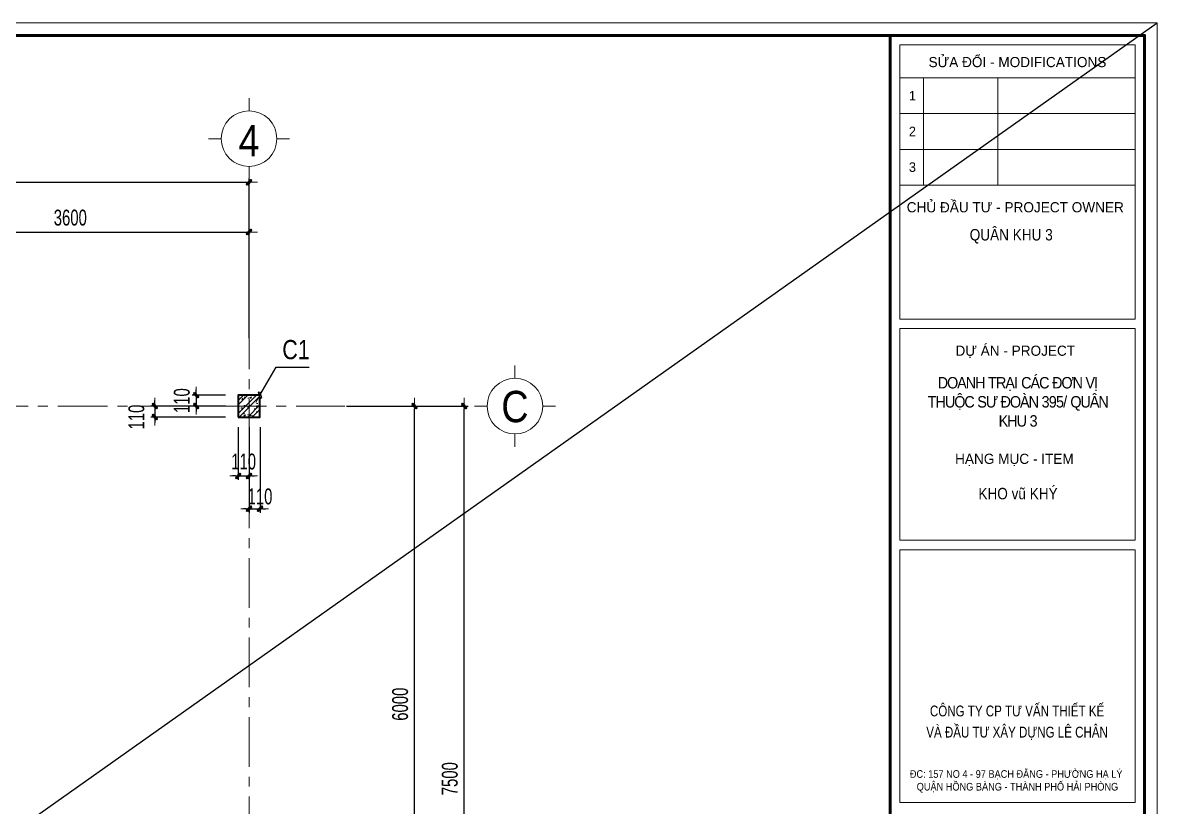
# Model space of a CAD drawing. Header units: millimetres. Extents: x -295047 to 304185, y -728047 to -308748.
# Drawn here: x -88598 to -77175, y -329570 to -321674 of the extents above; entities that cross this region are included whole.
import ezdxf
from ezdxf.enums import TextEntityAlignment as Align

# ---------------------------------------------------------------- set-up
doc = ezdxf.new("R2010")
doc.units = ezdxf.units.MM
doc.header["$MEASUREMENT"] = 0
doc.header["$PDMODE"] = 32
for name, pattern in [('CENTERX2', [4, 2.5, -0.5, 0.5, -0.5]), ('DASHDOT', [1, 0.5, -0.25, 0, -0.25]), ('HIDDEN', [0.375, 0.25, -0.125])]:
    doc.linetypes.add(name, pattern=pattern)
doc.layers.get('Defpoints').update_dxf_attribs({"color": 1})
for name, color, linetype, lineweight in [('08. Net Text', 3, 'Continuous', 13), ('Khungten_LCDI', 7, 'Continuous', 5), ('LC Dim', 8, 'Continuous', 18), ('LC Hatch', 252, 'Continuous', 9), ('LC ISO', 153, 'Continuous', 13), ('LC MANH DUT', 35, 'HIDDEN', 5), ('LC Net dam2', 6, 'Continuous', 40), ('LC Net manh', 219, 'Continuous', 5), ('LC Net thay', 7, 'Continuous', 25), ('LC Net truc', 79, 'DASHDOT', 13), ('LC Text1', 3, 'Continuous', 20), ('LC Text2', 7, 'Continuous', 25)]:
    doc.layers.add(name, color=color, linetype=linetype, lineweight=lineweight)
doc.layers.add('KCS_Plotter', color=11, linetype='Continuous', plot=False)
doc.styles.add('1', font='vnsimli.shx', dxfattribs={"width": 0.6})
doc.styles.add('HOATBIF', font='hoatbif.shx', dxfattribs={"width": 0.7})
doc.styles.add('Khungten', font='VHAVAN.TTF', dxfattribs={"width": 0.9, "height": 5000})
doc.styles.add('LC 1', font='VHAVANB.TTF')
doc.styles.add('T2', font='VHARIAL.TTF', dxfattribs={"width": 0.8})
doc.styles.add('Text Khung Ten', font='VHAVAN.TTF')
doc.styles.add('Title', font='VHBLACK.TTF', dxfattribs={"width": 0.8})
doc.dimstyles.new('1-100', dxfattribs={"dimscale": 100, "dimtxt": 2.5, "dimasz": 0.35, "dimexe": 0.5, "dimexo": 0, "dimgap": 0.8, "dimtad": 1, "dimdec": 0, "dimzin": 0, "dimdsep": 46, "dimtxsty": 'HOATBIF', "dimblk1": 'DOT', "dimblk2": 'DOT', "dimsah": 1, "dimcen": -1, "dimdle": 1, "dimclrd": 256, "dimclre": 256, "dimclrt": 4, "dimadec": 3, "dimazin": 2, "dimtfac": 0.333333, "dimtdec": 0, "dimtix": 1, "dimtmove": 2, "dimatfit": 3, "dimldrblk": 'DOT', "dimfxl": 1, "dimtvp": 0.833333, "dimtolj": 1, "dimtzin": 0, "dimarcsym": 0})
doc.dimstyles.new('1-100$7', dxfattribs={"dimtxt": 230, "dimasz": 300, "dimexe": 50, "dimexo": 300, "dimgap": 80, "dimtad": 1, "dimdec": 3, "dimzin": 12, "dimdsep": 46, "dimtxsty": '1', "dimblk1": 'ARCHTICK', "dimblk2": 'ARCHTICK', "dimsah": 1, "dimcen": 0.09, "dimdle": 160, "dimclrd": 256, "dimclre": 6, "dimclrt": 4, "dimadec": 3, "dimazin": 3, "dimtfac": 1, "dimtdec": 3, "dimtix": 1, "dimtmove": 2, "dimatfit": 3, "dimldrblk": 'DOTSMALL', "dimfxl": 1, "dimtolj": 1, "dimtzin": 15, "dimarcsym": 0})

# ---------------------------------------------------------------- blocks, each defined once
blk = doc.blocks.new('cot')
at = {"layer": 'LC Hatch', "ltscale": 2}
h = blk.add_hatch(dxfattribs=at)
h.set_pattern_fill('BTCT', color=256, scale=25)
h.set_pattern_definition([(50, (0, 0), (179.31505, -15.68803), [18.75, -206.25]), (355, (0, 0), (-34.68783, 188.04803), [15, -165]), (100.4514, (14.94, -1.3), (144.62735, 172.3599), [15.93505, -175.2855]), (46.1842, (0, 50), (266.8103, -41.3798), [28.125, -309.375]), (96.6356, (22.23, 46.55), (233.6657, 243.5295), [23.9026, -262.9282]), (351.1842, (0, 50), (233.6655, 243.5297), [22.5, -247.5]), (21, (25, 37.5), (149.22676, -100.65472), [18.75, -206.25]), (326, (25, 37.5), (60.82883, 181.2875), [15, -165]), (71.4514, (37.44, 29.11), (210.05566, 80.6326), [15.93505, -175.2855]), (37.5, (0, 0), (3.03996, 83.22346), [0, -163, 0, -167.5, 0, -165.625]), (7.5, (0, 0), (65.76738, 98.60293), [0, -95.5, 0, -159.25, 0, -63.125]), (327.5, (-55.75, 0), (133.45561, -5.63872), [0, -62.5, 0, -195, 0, -258.75]), (317.5, (-80.75, 0), (145.79654, 25.02625), [0, -81.25, 0, -129.5, 0, -183.75]), (45, (0, 0), (-66.29126, 66.29126), []), (45, (44.19, 0), (-66.29126, 66.29126), [])])
h.paths.add_polyline_path([(44560.5, -27305.5), (44340.5, -27305.5), (44340.5, -27525.5), (44560.5, -27525.5)])
at = {"layer": 'LC Net dam2', "ltscale": 2}
blk.add_lwpolyline([(44340.5, -27525.5), (44560.5, -27525.5), (44560.5, -27305.5), (44340.5, -27305.5)], close=True, dxfattribs=at)
blk = doc.blocks.new('DOT')
at = {"layer": 'LC Dim'}
blk.add_line((-3, 0), (3, 0), dxfattribs=at)
at = {"layer": 'LC Dim', "color": 4}
blk.add_line((-1, -1), (1, 1), dxfattribs=at)
blk.add_lwpolyline([(0.5, 1), (-1, -0.5), (-0.5, -1), (1, 0.5)], close=True, dxfattribs=at)
blk = doc.blocks.new('*D752')
at = {"layer": 'Defpoints', "color": 0, "ltscale": 2, "transparency": 16777216}
for p in [(-86319, -325744), (-86209, -325744), (-86209, -326565)]:
    blk.add_point(p, dxfattribs=at)
at = {"layer": 'LC Dim', "lineweight": -2, "ltscale": 2, "transparency": 16777216}
for p, q in [((-86319, -325744), (-86319, -326605)), ((-86209, -325744), (-86209, -326605)), ((-86347, -326565), (-86375, -326565)), ((-86319, -326565), (-86209, -326565)), ((-86181, -326565), (-86153, -326565))]:
    blk.add_line(p, q, dxfattribs=at)
at = {"layer": 'LC Dim', "lineweight": -2, "ltscale": 2, "transparency": 16777216, "xscale": 28, "yscale": 28, "zscale": 28}
blk.add_blockref('DOT', (-86319, -326565), dxfattribs=at)
at = {"layer": 'LC Dim', "lineweight": -2, "ltscale": 2, "transparency": 16777216, "xscale": 28, "yscale": 28, "zscale": 28, "rotation": 180}
blk.add_blockref('DOT', (-86209, -326565), dxfattribs=at)
at = {"layer": 'LC Dim', "color": 4, "ltscale": 2, "transparency": 16777216, "insert": (-86209, -326442), "char_height": 160, "attachment_point": 5, "style": 'HOATBIF'}
blk.add_mtext('\\A1;110', dxfattribs=at)
blk = doc.blocks.new('_Dot')
at = {"color": 0, "linetype": 'ByBlock', "lineweight": -2}
blk.add_line((-0.5, 0), (-1, 0), dxfattribs=at)
at = {"color": 0, "linetype": 'ByBlock', "const_width": 0.5}
blk.add_lwpolyline([(-0.25, 0, 1), (0.25, 0, 1)], format="xyb", close=True, dxfattribs=at)
blk = doc.blocks.new('*D753')
at = {"layer": 'Defpoints', "color": 0, "ltscale": 2, "transparency": 16777216}
for p in [(-86429, -325744), (-86319, -325744), (-86319, -326235)]:
    blk.add_point(p, dxfattribs=at)
at = {"layer": 'LC Dim', "lineweight": -2, "ltscale": 2, "transparency": 16777216}
for p, q in [((-86429, -325744), (-86429, -326275)), ((-86319, -325744), (-86319, -326275)), ((-86457, -326235), (-86485, -326235)), ((-86429, -326235), (-86319, -326235)), ((-86291, -326235), (-86263, -326235))]:
    blk.add_line(p, q, dxfattribs=at)
at = {"layer": 'LC Dim', "lineweight": -2, "ltscale": 2, "transparency": 16777216, "xscale": 28, "yscale": 28, "zscale": 28}
blk.add_blockref('DOT', (-86429, -326235), dxfattribs=at)
at = {"layer": 'LC Dim', "lineweight": -2, "ltscale": 2, "transparency": 16777216, "xscale": 28, "yscale": 28, "zscale": 28, "rotation": 180}
blk.add_blockref('DOT', (-86319, -326235), dxfattribs=at)
at = {"layer": 'LC Dim', "color": 4, "ltscale": 2, "transparency": 16777216, "insert": (-86374, -326091), "char_height": 160, "attachment_point": 5, "style": 'HOATBIF'}
blk.add_mtext('\\A1;110', dxfattribs=at)
blk = doc.blocks.new('*D754')
at = {"layer": 'Defpoints', "color": 0, "ltscale": 2, "transparency": 16777216}
for p in [(-86557, -325532), (-87268, -325642), (-86557, -325642)]:
    blk.add_point(p, dxfattribs=at)
at = {"layer": 'LC Dim', "lineweight": -2, "ltscale": 2, "transparency": 16777216}
for p, q in [((-86557, -325532), (-87308, -325532)), ((-87268, -325504), (-87268, -325476)), ((-87268, -325532), (-87268, -325642)), ((-86557, -325642), (-87308, -325642)), ((-87268, -325670), (-87268, -325698))]:
    blk.add_line(p, q, dxfattribs=at)
at = {"layer": 'LC Dim', "lineweight": -2, "ltscale": 2, "transparency": 16777216, "xscale": 28, "yscale": 28, "zscale": 28}
for p, rotation in [((-87268, -325532), 270), ((-87268, -325642), 90)]:
    blk.add_blockref('DOT', p, dxfattribs=dict(at, rotation=rotation))
at = {"layer": 'LC Dim', "color": 4, "ltscale": 2, "transparency": 16777216, "insert": (-87453, -325642), "char_height": 160, "attachment_point": 5, "rotation": 90, "style": 'HOATBIF'}
blk.add_mtext('\\A1;110', dxfattribs=at)
blk = doc.blocks.new('*D755')
at = {"layer": 'Defpoints', "color": 0, "ltscale": 2, "transparency": 16777216}
for p in [(-86557, -325422), (-86852, -325532), (-86557, -325532)]:
    blk.add_point(p, dxfattribs=at)
at = {"layer": 'LC Dim', "lineweight": -2, "ltscale": 2, "transparency": 16777216}
for p, q in [((-86557, -325422), (-86892, -325422)), ((-86852, -325394), (-86852, -325366)), ((-86852, -325422), (-86852, -325532)), ((-86557, -325532), (-86892, -325532)), ((-86852, -325560), (-86852, -325588))]:
    blk.add_line(p, q, dxfattribs=at)
at = {"layer": 'LC Dim', "lineweight": -2, "ltscale": 2, "transparency": 16777216, "xscale": 28, "yscale": 28, "zscale": 28}
for p, rotation in [((-86852, -325422), 270), ((-86852, -325532), 90)]:
    blk.add_blockref('DOT', p, dxfattribs=dict(at, rotation=rotation))
at = {"layer": 'LC Dim', "color": 4, "ltscale": 2, "transparency": 16777216, "insert": (-86996, -325477), "char_height": 160, "attachment_point": 5, "rotation": 90, "style": 'HOATBIF'}
blk.add_mtext('\\A1;110', dxfattribs=at)
blk = doc.blocks.new('*D769')
at = {"layer": 'Defpoints', "color": 0, "ltscale": 2, "transparency": 16777216}
for p in [(-85338, -325532), (-84654, -325532), (-85338, -331532)]:
    blk.add_point(p, dxfattribs=at)
at = {"layer": 'LC Dim', "lineweight": -2, "ltscale": 2, "transparency": 16777216}
for p, q in [((-85338, -325532), (-84614, -325532)), ((-84654, -331504), (-84654, -325560)), ((-85338, -331532), (-84614, -331532))]:
    blk.add_line(p, q, dxfattribs=at)
at = {"layer": 'LC Dim', "lineweight": -2, "ltscale": 2, "transparency": 16777216, "xscale": 28, "yscale": 28, "zscale": 28}
for p, rotation in [((-84654, -325532), 90), ((-84654, -331532), 270)]:
    blk.add_blockref('DOT', p, dxfattribs=dict(at, rotation=rotation))
at = {"layer": 'LC Dim', "color": 4, "ltscale": 2, "transparency": 16777216, "insert": (-84798, -328532), "char_height": 160, "attachment_point": 5, "rotation": 90, "style": 'HOATBIF'}
blk.add_mtext('\\A1;6000', dxfattribs=at)
blk = doc.blocks.new('*D771')
at = {"layer": 'Defpoints', "color": 0, "ltscale": 2, "transparency": 16777216}
for p in [(-85338, -325532), (-84154, -325532), (-85338, -333032)]:
    blk.add_point(p, dxfattribs=at)
at = {"layer": 'LC Dim', "lineweight": -2, "ltscale": 2, "transparency": 16777216}
for p, q in [((-85338, -325532), (-84114, -325532)), ((-84154, -333004), (-84154, -325560)), ((-85338, -333032), (-84114, -333032))]:
    blk.add_line(p, q, dxfattribs=at)
at = {"layer": 'LC Dim', "lineweight": -2, "ltscale": 2, "transparency": 16777216, "xscale": 28, "yscale": 28, "zscale": 28}
for p, rotation in [((-84154, -325532), 90), ((-84154, -333032), 270)]:
    blk.add_blockref('DOT', p, dxfattribs=dict(at, rotation=rotation))
at = {"layer": 'LC Dim', "color": 4, "ltscale": 2, "transparency": 16777216, "insert": (-84298, -329282), "char_height": 160, "attachment_point": 5, "rotation": 90, "style": 'HOATBIF'}
blk.add_mtext('\\A1;7500', dxfattribs=at)
blk = doc.blocks.new('TTRUC')
at = {"layer": 'LC ISO'}
for p, q in [((0, 6.95), (0, 10.13)), ((-6.95, 0), (-10.13, 0)), ((6.95, 0), (10.13, 0)), ((0, -6.95), (0, -10.13))]:
    blk.add_line(p, q, dxfattribs=at)
at = {"layer": 'LC Net manh'}
blk.add_circle((0, 0), 6.95, dxfattribs=at)
blk = doc.blocks.new('*D783')
at = {"layer": 'Defpoints', "color": 0, "ltscale": 2, "transparency": 16777216}
for p in [(-86319, -323780), (-89919, -324850), (-86319, -324850)]:
    blk.add_point(p, dxfattribs=at)
at = {"layer": 'LC Dim', "lineweight": -2, "ltscale": 2, "transparency": 16777216}
for p, q in [((-89919, -324850), (-89919, -323740)), ((-89891, -323780), (-86347, -323780)), ((-86319, -324850), (-86319, -323740))]:
    blk.add_line(p, q, dxfattribs=at)
at = {"layer": 'LC Dim', "lineweight": -2, "ltscale": 2, "transparency": 16777216, "xscale": 28, "yscale": 28, "zscale": 28, "rotation": 180}
blk.add_blockref('DOT', (-89919, -323780), dxfattribs=at)
at = {"layer": 'LC Dim', "lineweight": -2, "ltscale": 2, "transparency": 16777216, "xscale": 28, "yscale": 28, "zscale": 28}
blk.add_blockref('DOT', (-86319, -323780), dxfattribs=at)
at = {"layer": 'LC Dim', "color": 4, "ltscale": 2, "transparency": 16777216, "insert": (-88119, -323636), "char_height": 160, "attachment_point": 5, "style": 'HOATBIF'}
blk.add_mtext('\\A1;3600', dxfattribs=at)
blk = doc.blocks.new('*D784')
at = {"layer": 'Defpoints', "color": 0, "ltscale": 2, "transparency": 16777216}
for p in [(-86319, -323280), (-97119, -324850), (-86319, -324850)]:
    blk.add_point(p, dxfattribs=at)
at = {"layer": 'LC Dim', "lineweight": -2, "ltscale": 2, "transparency": 16777216}
for p, q in [((-97119, -324850), (-97119, -323240)), ((-86319, -324850), (-86319, -323240)), ((-97091, -323280), (-86347, -323280))]:
    blk.add_line(p, q, dxfattribs=at)
at = {"layer": 'LC Dim', "lineweight": -2, "ltscale": 2, "transparency": 16777216, "xscale": 28, "yscale": 28, "zscale": 28, "rotation": 180}
blk.add_blockref('DOT', (-97119, -323280), dxfattribs=at)
at = {"layer": 'LC Dim', "lineweight": -2, "ltscale": 2, "transparency": 16777216, "xscale": 28, "yscale": 28, "zscale": 28}
blk.add_blockref('DOT', (-86319, -323280), dxfattribs=at)
at = {"layer": 'LC Dim', "color": 4, "ltscale": 2, "transparency": 16777216, "insert": (-91719, -323136), "char_height": 160, "attachment_point": 5, "style": 'HOATBIF'}
blk.add_mtext('\\A1;10800', dxfattribs=at)
blk = doc.blocks.new('lcdi fix')
at = {"layer": 'Defpoints', "lineweight": 0}
blk.add_lwpolyline([(-1200, -14850), (-1200, 14850), (40800, 14850), (40800, -14850)], close=True, dxfattribs=at)
at = {"layer": 'Khungten_LCDI', "color": 5, "lineweight": 60}
blk.add_line((36600, 14650), (36600, -14650), dxfattribs=at)
at = {"layer": 'Khungten_LCDI', "color": 5, "lineweight": 25}
blk.add_line((40600, -14650), (40600, 14650), dxfattribs=at)
at = {"layer": 'Khungten_LCDI', "color": 9, "lineweight": 15}
for p, q in [((36750, 13981), (40450, 13981)), ((37123, 13981), (37123, 12297)), ((38293, 13981), (38293, 12297)), ((36750, 13420), (40450, 13420)), ((36750, 12858), (40450, 12858)), ((36750, 12297), (40450, 12297))]:
    blk.add_line(p, q, dxfattribs=at)
at = {"layer": 'Khungten_LCDI', "color": 5, "lineweight": 60}
blk.add_lwpolyline([(0, -14650), (0, 14650), (40600, 14650), (40600, -14650)], close=True, dxfattribs=at)
at = {"layer": 'Khungten_LCDI', "color": 9, "lineweight": 15}
for points in [[(36750, 10190), (40450, 10190), (40450, 14500), (36750, 14500)], [(36750, 6712), (40450, 6712), (40450, 10040), (36750, 10040)], [(36750, 2587), (40450, 2587), (40450, 6562), (36750, 6562)]]:
    blk.add_lwpolyline(points, close=True, dxfattribs=at)
at = {"color": 7, "style": 'Khungten'}
for s, p in [('söa ®æi - modifications', (38600, 14151)), ('chñ ®Çu t\xad - project owner', (38566, 11868)), ('dù ¸n - project', (38566, 9612)), ('h¹ng môc - item', (38552, 7912))]:
    blk.add_text(s, height=160, dxfattribs=at).set_placement(p, align=Align.CENTER)
at = {"color": 7, "style": 'Title', "width": 0.8}
for s, p in [('c«ng ty cp t\xad vÊn thiÕt kÕ', (38594, 3942)), ('vµ ®Çu t\xad x©y dùng lª ch©n', (38594, 3609))]:
    blk.add_text(s, height=170, dxfattribs=at).set_placement(p, align=Align.CENTER)
at = {"color": 4, "char_height": 180, "attachment_point": 5, "style": 'Khungten'}
for s, insert, width in [('{\\f.VnArialH|b0|i0|c0|p34;\\W0.85;qu©n khu 3}', (38502, 11491), 3815.43), ('\\pi2.84217E-014,l180.00006,t540.00019;{\\f.VnArialH|b0|i0|c0|p34;\\T0.9;doanh tr¹i c¸c ®¬n vÞ thuéc s\xad ®oµn 395/ qu©n khu 3}', (38514, 8887), 3461.98), ('{\\f.VnArialH|b0|i0|c0|p34;\\W0.85;KHO v\\fArial|b0|i0|c0|p34;ũ\\f.VnArialH|b0|i0|c0|p34; KHÝ}', (38609, 7444), 3815.43)]:
    blk.add_mtext(s, dxfattribs=dict(at, insert=insert, width=width))
at = {"color": 7, "insert": (38600, 3096), "char_height": 120, "attachment_point": 2, "style": 'Khungten'}
blk.add_mtext_dynamic_manual_height_columns('®c: 157 no 4 - 97 b¹ch ®»ng - ph\xadêng h¹ lý   quËn hång bµng - thµnh phè h¶i phßng ', width=3421.65, gutter_width=25, heights=[0], dxfattribs=at)
at = {"color": 7, "style": 'Khungten', "width": 0.8}
for tag, p in [('REVISION', (39499, -10746)), ('NGAYHT', (39546, -11609))]:
    blk.add_attdef(tag, text='', height=200, dxfattribs=at).set_placement(p, align=Align.CENTER)
at = {"layer": '08. Net Text', "color": 7, "style": 'Text Khung Ten'}
blk.add_text('1', height=150, dxfattribs=at).set_placement((36892, 13627))
at = {"layer": '08. Net Text', "color": 7, "ltscale": 2, "style": 'Text Khung Ten'}
for s, p in [('2', (36892, 13065)), ('3', (36892, 12504))]:
    blk.add_text(s, height=150, dxfattribs=at).set_placement(p)
at = {"layer": 'LC Text1', "style": 'Title', "width": 1.485915}
for tag, p, p2 in [('TENBANVE1', (36913, -8886), (40339, -8886)), ('TENBANVE2', (36913, -9562), (40339, -9562))]:
    blk.add_attdef(tag, text='', height=250, dxfattribs=at).set_placement(p, p2, align=Align.FIT)
at = {"layer": 'LC Text1', "style": 'Title', "width": 0.7}
blk.add_attdef('SOBANVE', text='', height=250, dxfattribs=at).set_placement((39562, -13896), align=Align.CENTER)

msp = doc.modelspace()

# ---------------------------------------------------------------- linework, layer by layer
at = {"layer": 'KCS_Plotter', "ltscale": 2}
msp.add_line((-104055, -340681.5), (-77175, -321673.5), dxfattribs=at)
at = {"layer": 'LC Net truc', "linetype": 'CENTERX2', "ltscale": 200}
for p, q in [((-86319.3, -324661.8), (-86319.3, -334941.8)), ((-98644.7, -325532.3), (-85355.3, -325532.3))]:
    msp.add_line(p, q, dxfattribs=at)

# ---------------------------------------------------------------- block references
at = {"layer": 'LC ISO', "xscale": -40.31376784078886, "yscale": 40.31376784078886, "zscale": 40.31376784078886, "rotation": 180}
msp.add_blockref('TTRUC', (-86319.3, -322840.7), dxfattribs=at)
at = {"layer": 'LC ISO', "xscale": 40.31376784078886, "yscale": 40.31376784078886, "zscale": 40.31376784078886}
msp.add_blockref('TTRUC', (-83642.3, -325532.3), dxfattribs=at)
at = {"layer": 'LC MANH DUT'}
msp.add_blockref('cot', (-130769.8, -298116.8), dxfattribs=at)
at = {"layer": 'LC Net thay', "xscale": 0.6399999999848659, "yscale": 0.6399999999848659, "zscale": 0.6399999999848659}
msp.add_blockref('lcdi fix', (-103287, -331177.5), dxfattribs=at)

# ---------------------------------------------------------------- texts
at = {"layer": 'LC Text1', "ltscale": 0.2, "style": 'LC 1', "width": 0.9}
for s, p in [('4', (-86319.3, -323114)), ('c', (-83642.3, -325789.1))]:
    msp.add_text(s, height=315.7, dxfattribs=at).set_placement(p, align=Align.BOTTOM_CENTER)
at = {"layer": 'LC Text2', "style": 'T2', "width": 0.8}
msp.add_text(' c1', height=193.55, dxfattribs=at).set_placement((-86044.7, -325060))

# ---------------------------------------------------------------- dimensions: what is measured, and where the dimension line sits
at = {"layer": 'LC Dim', "ltscale": 2}
for base, p1, picture, middle in [((-86319.3, -323279.6), (-97119.3, -324850.3), '*D784', (-91719.3, -323135.6)), ((-86319.3, -323779.6), (-89919.3, -324850.3), '*D783', (-88119.3, -323635.6))]:
    dim = msp.add_linear_dim(base=base, p1=p1, p2=(-86319.3, -324850.3), dimstyle='1-100', override={"dimscale": 80, "dimtxt": 2}, dxfattribs=at)
    dim.commit()
    dim.dimension.update_dxf_attribs({"geometry": picture, "text_midpoint": middle})
for base, p1, p2, angle, picture, middle in [((-86851.5, -325532.3), (-86557.3, -325422.3), (-86557.3, -325532.3), 90, '*D755', (-86995.5, -325477.3)), ((-84654.1, -325532.3), (-85337.6, -331532.3), (-85337.6, -325532.3), 90, '*D769', (-84798.1, -328532.3)), ((-84154.1, -325532.3), (-85337.6, -333032.3), (-85337.6, -325532.3), 90, '*D771', (-84298.1, -329282.3)), ((-86319.3, -326235.3), (-86429.3, -325744.5), (-86319.3, -325744.5), 180, '*D753', (-86374.3, -326091.3))]:
    dim = msp.add_linear_dim(base=base, p1=p1, p2=p2, angle=angle, dimstyle='1-100', override={"dimscale": 80, "dimtxt": 2}, dxfattribs=at)
    dim.commit()
    dim.dimension.update_dxf_attribs({"geometry": picture, "text_midpoint": middle})
for base, p1, p2, angle, picture, middle in [((-87267.9, -325642.3), (-86557.3, -325532.3), (-86557.3, -325642.3), 90, '*D754', (-87453.3, -325642.3)), ((-86209.3, -326565.3), (-86319.3, -325744.5), (-86209.3, -325744.5), 180, '*D752', (-86209.3, -326442.3))]:
    dim = msp.add_linear_dim(base=base, p1=p1, p2=p2, angle=angle, dimstyle='1-100', override={"dimscale": 80, "dimtxt": 2}, dxfattribs=at)
    dim.commit()
    dim.dimension.update_dxf_attribs({"geometry": picture, "text_midpoint": middle, "dimtype": 160})

# ---------------------------------------------------------------- leaders
msp.add_leader([(-86209.3, -325422.3), (-86047.6, -325141.5), (-85713.9, -325141.5)], dimstyle='1-100$7', override={"dimscale": 80, "dimtxt": 2, "dimasz": 0.35, "dimexe": 0.5, "dimexo": 0, "dimgap": 0.8, "dimdec": 0, "dimzin": 0, "dimtxsty": 'HOATBIF', "dimcen": -1, "dimdle": 1, "dimclre": 256, "dimazin": 2, "dimtfac": 0.333333, "dimtdec": 0, "dimldrblk": 'DOT', "dimtvp": 0.833333, "dimtzin": 0}, dxfattribs=at)

doc.saveas('drawing.dxf')
